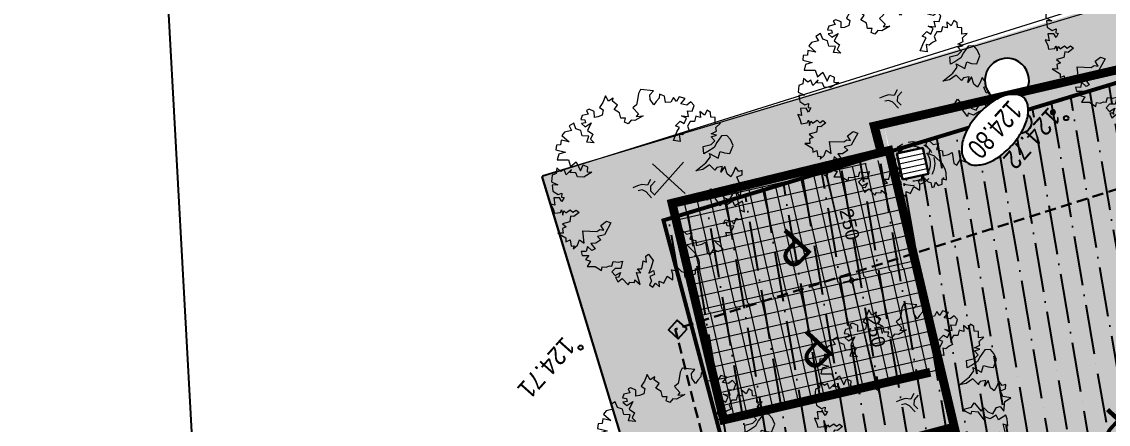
# Model space of a CAD drawing. Header units: metres. Extents: x -2858 to 512, y -1995 to 1252.
# Drawn here: x -442.38 to -417.75, y -61.85 to -52.73 of the extents above; entities that cross this region are included whole.
import ezdxf
from ezdxf import colors
from ezdxf.entities.mleader import LeaderData, LeaderLine
from ezdxf.enums import TextEntityAlignment as Align
from ezdxf.lldxf.tags import DXFTag
from ezdxf.math import Vec2, Vec3

# ---------------------------------------------------------------- set-up
doc = ezdxf.new("R2010")
doc.units = ezdxf.units.M
doc.header["$PDMODE"] = 33
doc.header["$PDSIZE"] = 0.1
doc.linetypes.add('CACHE', pattern=[0.375, 0.25, -0.125])
doc.linetypes.add('Grille', pattern=[0.8, 0.4, -0.4])
for name, color, linetype in [('&G_05_VU_02', 7, 'Continuous'), ('--ui- Rsx Humides- EP projeté', 150, 'EP proj'), ('--ui- Rsx Humides- EP texte', 5, 'Continuous'), ('04-NIV-COT', 1, 'Continuous'), ('10-ECL-LUM', 32, 'Continuous'), ('1002 RES HTA TXT', 1, 'Continuous'), ('Calque commun', 7, 'Continuous'), ('Calque14', 7, 'Continuous'), ('Calque15', 7, 'Continuous'), ('Calque27', 7, 'Continuous'), ('Calque5', 7, 'Continuous'), ('Textes', 7, 'Continuous')]:
    doc.layers.add(name, color=color, linetype=linetype)
doc.layers.add('03-HCH-15x30-0 à 10cm', color=7, linetype='Continuous', lineweight=0, true_color=0xb3ffff)
doc.layers.add('03-HCH-15x40-10cm', color=7, linetype='Continuous', lineweight=0, true_color=0xb196e4)
for name, color, linetype, lineweight in [('04-NIV-MSQ', 255, 'Continuous', 0), ('05.1-EP-RGD', 5, 'Continuous', 30), ('11-TEL-PVC28X2', 6, 'CACHE', 30)]:
    doc.layers.add(name, color=color, linetype=linetype, lineweight=lineweight)
doc.layers.add('05.2-EP-PAR', color=5, linetype='CACHE', lineweight=0, plot=False)
doc.styles.add('ARIAL', font='arial.ttf')
doc.styles.add('Arial12', font='arial.ttf', dxfattribs={"width": 0.9, "height": 0.41584})
doc.styles.add('Arial18', font='arial.ttf', dxfattribs={"height": 0.309252})
doc.styles.get("Standard").update_dxf_attribs({"font": 'arial.ttf'})
tags = doc.linetypes.add('DASHDOT2', pattern=[0.5, 0.25, -0.125, 0, -0.125]).pattern_tags.tags
tags[10:11] = [DXFTag(74, 4), DXFTag(75, 0), DXFTag(340, '0'), DXFTag(46, 1.0), DXFTag(50, 0.0), DXFTag(44, 0.0), DXFTag(45, 0.0)]
tags[8:9] = [DXFTag(74, 4), DXFTag(75, 0), DXFTag(340, '0'), DXFTag(46, 1.0), DXFTag(50, 0.0), DXFTag(44, 0.0), DXFTag(45, 0.0)]
tags[6:7] = [DXFTag(74, 4), DXFTag(75, 0), DXFTag(340, '0'), DXFTag(46, 1.0), DXFTag(50, 0.0), DXFTag(44, 0.0), DXFTag(45, 0.0)]
tags[4:5] = [DXFTag(74, 4), DXFTag(75, 0), DXFTag(340, '0'), DXFTag(46, 1.0), DXFTag(50, 0.0), DXFTag(44, 0.0), DXFTag(45, 0.0)]
tags = doc.linetypes.add('DOT2', pattern=[0.125, 0, -0.125]).pattern_tags.tags
tags[6:7] = [DXFTag(74, 4), DXFTag(75, 0), DXFTag(340, '0'), DXFTag(46, 1.0), DXFTag(50, 0.0), DXFTag(44, 0.0), DXFTag(45, 0.0)]
tags[4:5] = [DXFTag(74, 4), DXFTag(75, 0), DXFTag(340, '0'), DXFTag(46, 1.0), DXFTag(50, 0.0), DXFTag(44, 0.0), DXFTag(45, 0.0)]
tags = doc.linetypes.add('EP proj', pattern='A,0.3,-0.1,0.1,-0.1,0.3,-0.2,["EP",Standard,S=0.1,R=0,X=-0.1,Y=-0.05],-0.25', length=1.35).pattern_tags.tags
tags[14] = DXFTag(74, 10)
tags = doc.linetypes.add('HIDDENX2', pattern=[0.75, 0.5, -0.25]).pattern_tags.tags
tags[6:7] = [DXFTag(74, 4), DXFTag(75, 0), DXFTag(340, '0'), DXFTag(46, 1.0), DXFTag(50, 0.0), DXFTag(44, 0.0), DXFTag(45, 0.0)]
tags[4:5] = [DXFTag(74, 4), DXFTag(75, 0), DXFTag(340, '0'), DXFTag(46, 1.0), DXFTag(50, 0.0), DXFTag(44, 0.0), DXFTag(45, 0.0)]

# ---------------------------------------------------------------- blocks, each defined once
blk = doc.blocks.new('ECL-LUM1')
at = {"true_color": 0xf8991e}
h = blk.add_hatch(color=30, dxfattribs=at)
h.dxf.hatch_style = 1
edge = h.paths.add_edge_path()
edge.add_arc((0, 0), 0.125, 0, 360)
at = {"color": 30, "true_color": 0xf8991e}
blk.add_circle((0, 0), 0.125, dxfattribs=at)
at = {"color": 30, "lineweight": 0, "true_color": 0xf8991e}
blk.add_wipeout([(0, 0.75), (-0.043, 0.746), (-0.086, 0.735), (-0.125, 0.717), (-0.161, 0.692), (-0.192, 0.661), (-0.217, 0.625), (-0.235, 0.586), (-0.246, 0.543), (-0.25, 0.5), (-0.246, 0.457), (-0.235, 0.414), (-0.217, 0.375), (-0.192, 0.339), (-0.161, 0.308), (-0.125, 0.283), (-0.086, 0.265), (-0.043, 0.254), (0, 0.25), (0.043, 0.254), (0.086, 0.265), (0.125, 0.283), (0.161, 0.308), (0.192, 0.339), (0.217, 0.375), (0.235, 0.414), (0.246, 0.457), (0.25, 0.5), (0.246, 0.543), (0.235, 0.586), (0.217, 0.625), (0.192, 0.661), (0.161, 0.692), (0.125, 0.717), (0.086, 0.735), (0.043, 0.746)], dxfattribs=at)
at = {"layer": '&G_05_VU_02'}
h = blk.add_hatch(dxfattribs=at)
h.set_pattern_fill('ANGLE', color=256)
h.set_pattern_definition([(0, (0, 0), (0, 6.985), [5.08, -1.905]), (90, (0, 0), (-6.985, 4e-16), [5.08, -1.905])])
h.paths.add_polyline_path([(0, 0.75), (-0.043, 0.746), (-0.086, 0.735), (-0.125, 0.717), (-0.161, 0.692), (-0.192, 0.661), (-0.217, 0.625), (-0.235, 0.586), (-0.246, 0.543), (-0.25, 0.5), (-0.246, 0.457), (-0.235, 0.414), (-0.217, 0.375), (-0.192, 0.339), (-0.161, 0.308), (-0.125, 0.283), (-0.086, 0.265), (-0.043, 0.254), (0, 0.25), (0.043, 0.254), (0.086, 0.265), (0.125, 0.283), (0.161, 0.308), (0.192, 0.339), (0.217, 0.375), (0.235, 0.414), (0.246, 0.457), (0.25, 0.5), (0.246, 0.543), (0.235, 0.586), (0.217, 0.625), (0.192, 0.661), (0.161, 0.692), (0.125, 0.717), (0.086, 0.735), (0.043, 0.746)])
at = {"color": 30, "true_color": 0xf8991e, "flags": 128}
blk.add_lwpolyline([(0, 0.75), (-0.043, 0.746), (-0.086, 0.735), (-0.125, 0.717), (-0.161, 0.692), (-0.192, 0.661), (-0.217, 0.625), (-0.235, 0.586), (-0.246, 0.543), (-0.25, 0.5), (-0.246, 0.457), (-0.235, 0.414), (-0.217, 0.375), (-0.192, 0.339), (-0.161, 0.308), (-0.125, 0.283), (-0.086, 0.265), (-0.043, 0.254), (0, 0.25), (0.043, 0.254), (0.086, 0.265), (0.125, 0.283), (0.161, 0.308), (0.192, 0.339), (0.217, 0.375), (0.235, 0.414), (0.246, 0.457), (0.25, 0.5), (0.246, 0.543), (0.235, 0.586), (0.217, 0.625), (0.192, 0.661), (0.161, 0.692), (0.125, 0.717), (0.086, 0.735), (0.043, 0.746)], close=True, dxfattribs=at)
blk.add_lwpolyline([(0, 0), (0, 0.25)], dxfattribs=at)
blk = doc.blocks.new('NIV-HG')
h = blk.add_hatch(color=256)
edge = h.paths.add_edge_path()
edge.add_arc((0.1, -0.1), 0.0187, 180, 360)
edge.add_arc((0.1, -0.1), 0.0187, 0, 180)
blk.add_lwpolyline([(0.0812, -0.1, 1), (0.1187, -0.1, 1)], format="xyb", close=True)
at = {"layer": '04-NIV-MSQ', "flags": 128}
blk.add_lwpolyline([(0.175, -0.375), (0.1811, -0.3387), (0.1985, -0.3063), (0.2379, -0.2654), (0.2848, -0.2336), (0.3404, -0.2087), (0.3988, -0.1915), (0.4739, -0.1791), (0.55, -0.175), (0.6261, -0.1791), (0.7012, -0.1915), (0.7596, -0.2087), (0.8152, -0.2336), (0.8621, -0.2654), (0.9015, -0.3063), (0.9189, -0.3387), (0.925, -0.375), (0.9189, -0.4113), (0.9015, -0.4437), (0.8621, -0.4846), (0.8152, -0.5164), (0.7596, -0.5413), (0.7012, -0.5585), (0.6261, -0.5709), (0.55, -0.575), (0.4739, -0.5709), (0.3988, -0.5585), (0.3404, -0.5413), (0.2848, -0.5164), (0.2379, -0.4846), (0.1985, -0.4437), (0.1811, -0.4113)], close=True, dxfattribs=at)
blk.add_wipeout([(0.175, -0.375), (0.1811, -0.3387), (0.1985, -0.3063), (0.2379, -0.2654), (0.2848, -0.2336), (0.3404, -0.2087), (0.3988, -0.1915), (0.4739, -0.1791), (0.55, -0.175), (0.6261, -0.1791), (0.7012, -0.1915), (0.7596, -0.2087), (0.8152, -0.2336), (0.8621, -0.2654), (0.9015, -0.3063), (0.9189, -0.3387), (0.925, -0.375), (0.9189, -0.4113), (0.9015, -0.4437), (0.8621, -0.4846), (0.8152, -0.5164), (0.7596, -0.5413), (0.7012, -0.5585), (0.6261, -0.5709), (0.55, -0.575), (0.4739, -0.5709), (0.3988, -0.5585), (0.3404, -0.5413), (0.2848, -0.5164), (0.2379, -0.4846), (0.1985, -0.4437), (0.1811, -0.4113)]).dxf.layer = '04-NIV-MSQ'
blk.add_lwpolyline([(0.175, -0.375, 0.166601), (0.1985, -0.4437, 0.105514), (0.2848, -0.5164, 0.068239), (0.3988, -0.5585, 0.054409), (0.55, -0.575, 0.054409), (0.7012, -0.5585, 0.068239), (0.8152, -0.5164, 0.105514), (0.9015, -0.4437, 0.166601), (0.925, -0.375, 0.166601), (0.9015, -0.3063, 0.105514), (0.8152, -0.2336, 0.068239), (0.7012, -0.1915, 0.054409), (0.55, -0.175, 0.054409), (0.3988, -0.1915, 0.068239), (0.2848, -0.2336, 0.105514), (0.1985, -0.3063, 0.166601)], format="xyb", close=True)
at = {"style": 'ARIAL', "width": 0.75}
blk.add_attdef('COTE', text='', height=0.175, dxfattribs=at).set_placement((0.55, -0.375), align=Align.MIDDLE_CENTER)
blk = doc.blocks.new('EP-RAG800')
at = {"color": 255, "lineweight": 0}
blk.add_wipeout([(-0.3, 0.3), (0.3, 0.3), (0.3, -0.3), (-0.3, -0.3)], dxfattribs=at)
blk.add_lwpolyline([(-0.3, 0.3), (0.3, 0.3), (0.3, -0.3), (-0.3, -0.3)], close=True)
at = {"lineweight": 9, "flags": 128}
for points in [[(-0.18, 0.3), (-0.18, -0.3)], [(-0.06, 0.3), (-0.06, -0.3)], [(0.06, 0.3), (0.06, -0.3)], [(0.18, 0.3), (0.18, -0.3)]]:
    blk.add_lwpolyline(points, dxfattribs=at)
at = {"layer": '05.2-EP-PAR'}
for radius in [0.5, 0.4]:
    blk.add_circle((0, 0), radius, dxfattribs=at)
blk = doc.blocks.new('arb5')
at = {"layer": 'Calque commun', "color": 0, "linetype": 'ByBlock', "lineweight": -2}
for p, q in [((0.5471, 1.1695), (0.5453, 1.0957)), ((0.5765, 1.1565), (0.5471, 1.1695)), ((0.2983, 1.1123), (0.2724, 1.0819)), ((0.3079, 1.0847), (0.2983, 1.1123)), ((0.3387, 1.1317), (0.3079, 1.0847)), ((0.3544, 1.1189), (0.3387, 1.1317)), ((0.3582, 1.1012), (0.3544, 1.1189)), ((0.3929, 1.1166), (0.3582, 1.1012)), ((0.3908, 1.0919), (0.3929, 1.1166)), ((0.4432, 1.1359), (0.4037, 1.1244)), ((0.4037, 1.1244), (0.429, 1.0916)), ((0.4638, 1.113), (0.4432, 1.1359)), ((0.4747, 1.1318), (0.4638, 1.113)), ((0.504, 1.1059), (0.4747, 1.1318)), ((0.5259, 1.1274), (0.504, 1.1059)), ((0.5453, 1.0957), (0.5259, 1.1274)), ((0.587, 1.1277), (0.5765, 1.1565)), ((0.6245, 1.1345), (0.587, 1.1277)), ((0.5876, 1.0636), (0.6282, 1.1136)), ((0.6282, 1.1136), (0.6245, 1.1345)), ((0.6884, 1.0993), (0.6763, 1.0628)), ((0.7012, 1.1181), (0.6884, 1.0993)), ((0.7301, 1.1483), (0.7012, 1.1181)), ((0.7426, 1.1256), (0.7301, 1.1483)), ((0.7656, 1.146), (0.7426, 1.1256)), ((0.7891, 1.134), (0.7656, 1.146)), ((0.7842, 1.1095), (0.7891, 1.134)), ((0.8099, 1.1212), (0.7842, 1.1095)), ((0.8046, 1.0894), (0.8225, 1.1132)), ((0.8225, 1.1132), (0.8099, 1.1212)), ((0.2504, 1.0348), (0.2037, 1.0016)), ((0.2442, 1.0013), (0.2504, 1.0348)), ((0.2724, 1.0819), (0.2593, 1.0614)), ((0.2593, 1.0614), (0.3105, 1.0472)), ((0.3105, 1.0472), (0.2976, 1.0186)), ((0.411, 1.0591), (0.3908, 1.0919)), ((0.4348, 1.0679), (0.411, 1.0591)), ((0.429, 1.0916), (0.4163, 1.0768)), ((0.4163, 1.0768), (0.4348, 1.0679)), ((0.6112, 1.0555), (0.5876, 1.0636)), ((0.6386, 1.0356), (0.6112, 1.0555)), ((0.6187, 1.0132), (0.6386, 1.0356)), ((0.6763, 1.0628), (0.6746, 1.0009)), ((0.8115, 1.0755), (0.8046, 1.0894)), ((0.8099, 1.0195), (0.8115, 1.0755)), ((0.8318, 1.0458), (0.8099, 1.0195)), ((0.8454, 1.026), (0.8318, 1.0458)), ((0.8574, 1.0487), (0.8454, 1.026)), ((0.8832, 1.0722), (0.8574, 1.0487)), ((0.8899, 1.0307), (0.8832, 1.0722)), ((0.9334, 1.045), (0.8899, 1.0307)), ((0.9439, 1.0173), (0.9334, 1.045)), ((0.9677, 1.0408), (0.9439, 1.0173)), ((0.9675, 1.0084), (0.9677, 1.0408)), ((0.1632, 1.0129), (0.1908, 0.9722)), ((0.2037, 1.0016), (0.1632, 1.0129)), ((0.1908, 0.9722), (0.1745, 0.9388)), ((0.2627, 0.9893), (0.2442, 1.0013)), ((0.3053, 0.998), (0.2627, 0.9893)), ((0.2976, 1.0186), (0.3388, 1.0065)), ((0.3177, 0.9683), (0.3053, 0.998)), ((0.3388, 1.0065), (0.3512, 0.974)), ((0.3512, 0.974), (0.3682, 0.9845)), ((0.3682, 0.9845), (0.3568, 0.9295)), ((0.6026, 0.966), (0.637, 0.9815)), ((0.637, 0.9815), (0.6187, 1.0132)), ((0.6746, 1.0009), (0.6873, 0.9662)), ((0.9197, 0.9497), (0.9348, 0.9693)), ((0.9348, 0.9693), (0.9611, 0.9561)), ((0.9611, 0.9561), (0.9751, 0.9827)), ((0.9962, 1.0121), (0.9675, 1.0084)), ((0.9751, 0.9827), (0.998, 0.9893)), ((0.998, 0.9893), (0.9962, 1.0121)), ((0.145, 0.954), (0.1263, 0.9372)), ((0.1263, 0.9372), (0.144, 0.9264)), ((0.144, 0.9264), (0.1386, 0.8938)), ((0.1386, 0.8938), (0.1683, 0.9045)), ((0.1745, 0.9388), (0.145, 0.954)), ((0.1683, 0.9045), (0.2001, 0.9121)), ((0.2001, 0.9121), (0.2019, 0.8845)), ((0.3166, 0.9348), (0.3177, 0.9683)), ((0.3411, 0.9355), (0.3166, 0.9348)), ((0.3318, 0.8725), (0.3411, 0.9355)), ((0.3568, 0.9295), (0.3821, 0.8949)), ((0.6289, 0.9481), (0.6026, 0.966)), ((0.6285, 0.9036), (0.6289, 0.9481)), ((0.6613, 0.9171), (0.6285, 0.9036)), ((0.6636, 0.9557), (0.6613, 0.9171)), ((0.6873, 0.9662), (0.6636, 0.9557)), ((0.8689, 0.8614), (0.878, 0.9067)), ((0.878, 0.9067), (0.9206, 0.9288)), ((0.9503, 0.9396), (0.9197, 0.9497)), ((0.9206, 0.9288), (0.9503, 0.9396)), ((1.0351, 0.9476), (0.998, 0.8829)), ((1.0356, 0.9043), (1.0351, 0.9476)), ((1.0486, 0.914), (1.0356, 0.9043)), ((1.0662, 0.8922), (1.0486, 0.914)), ((0.2019, 0.8845), (0.1776, 0.8442)), ((0.1776, 0.8442), (0.2182, 0.8498)), ((0.2182, 0.8498), (0.1877, 0.8343)), ((0.3614, 0.8782), (0.3318, 0.8725)), ((0.4026, 0.8522), (0.3614, 0.8782)), ((0.3821, 0.8949), (0.3951, 0.9027)), ((0.3951, 0.9027), (0.4067, 0.8691)), ((0.4067, 0.8691), (0.4026, 0.8522)), ((0.8885, 0.8573), (0.8689, 0.8614)), ((0.9113, 0.8847), (0.8885, 0.8573)), ((0.9182, 0.865), (0.9113, 0.8847)), ((0.934, 0.8767), (0.9182, 0.865)), ((0.9586, 0.8911), (0.934, 0.8767)), ((0.9773, 0.8724), (0.9586, 0.8911)), ((0.9815, 0.9019), (0.9773, 0.8724)), ((0.998, 0.8829), (0.9815, 0.9019)), ((1.0839, 0.8952), (1.0662, 0.8922)), ((1.0804, 0.844), (1.0839, 0.8952)), ((1.1139, 0.8378), (1.0804, 0.844)), ((0.0531, 0.7971), (0.0382, 0.7606)), ((0.1005, 0.8144), (0.0531, 0.7971)), ((0.12, 0.7895), (0.1005, 0.8144)), ((0.1317, 0.7629), (0.12, 0.7895)), ((0.1684, 0.7812), (0.1317, 0.7629)), ((0.1826, 0.7251), (0.1684, 0.7812)), ((0.1877, 0.8343), (0.2151, 0.8135)), ((0.2151, 0.8135), (0.2357, 0.8153)), ((0.2357, 0.8153), (0.2333, 0.7708)), ((1.0041, 0.7764), (1.0426, 0.797)), ((1.0246, 0.7616), (1.0041, 0.7764)), ((1.0426, 0.797), (1.0652, 0.772)), ((1.0605, 0.8126), (1.0912, 0.823)), ((1.097, 0.8013), (1.0605, 0.8126)), ((1.0912, 0.823), (1.1018, 0.8092)), ((1.0936, 0.7718), (1.097, 0.8013)), ((1.1018, 0.8092), (1.1139, 0.8378)), ((0.0382, 0.7606), (0.034, 0.7291)), ((0.034, 0.7291), (0.0583, 0.7072)), ((0.0583, 0.7072), (0.1056, 0.7119)), ((0.1056, 0.7119), (0.1383, 0.7204)), ((0.1383, 0.7204), (0.1805, 0.7102)), ((0.1929, 0.7427), (0.1826, 0.7251)), ((0.2382, 0.7472), (0.1929, 0.7427)), ((0.2333, 0.7708), (0.2805, 0.7598)), ((0.3139, 0.7358), (0.2382, 0.7472)), ((0.2805, 0.7598), (0.3139, 0.7358)), ((1.0432, 0.7367), (1.0246, 0.7616)), ((1.069, 0.7495), (1.0432, 0.7367)), ((1.0652, 0.772), (1.0936, 0.7718)), ((1.0767, 0.7376), (1.069, 0.7495)), ((1.0964, 0.7276), (1.0767, 0.7376)), ((1.11, 0.7086), (1.0964, 0.7276)), ((1.1287, 0.7214), (1.11, 0.7086)), ((1.1362, 0.6768), (1.1287, 0.7214)), ((0.0058, 0.6516), (0.0312, 0.6306)), ((0.044, 0.6493), (0.0058, 0.6516)), ((0.058, 0.6658), (0.044, 0.6493)), ((0.0905, 0.6538), (0.058, 0.6658)), ((0.075, 0.6815), (0.0905, 0.6538)), ((0.1033, 0.6655), (0.075, 0.6815)), ((0.1066, 0.6981), (0.1033, 0.6655)), ((0.137, 0.6967), (0.1066, 0.6981)), ((0.1782, 0.6699), (0.137, 0.6967)), ((0.2083, 0.7012), (0.1782, 0.6699)), ((0.1805, 0.7102), (0.2083, 0.7012)), ((0.5851, 0.6489), (0.584, 0.6182)), ((0.6099, 0.6496), (0.6055, 0.6015)), ((1.1686, 0.6422), (1.1362, 0.6768)), ((0.019, 0.5854), (0, 0.565)), ((0.0312, 0.6306), (0.0034, 0.6052)), ((0.0034, 0.6052), (0.019, 0.5854)), ((0.5602, 0.5987), (0.5236, 0.5982)), ((0.584, 0.6182), (0.5602, 0.5987)), ((0.6055, 0.6015), (0.6132, 0.5766)), ((0.8823, 0.5716), (0.9613, 0.5907)), ((0.9613, 0.5907), (0.9965, 0.5668)), ((0.9965, 0.5668), (0.9976, 0.5963)), ((0.9976, 0.5963), (1.033, 0.587)), ((1.033, 0.587), (1.0526, 0.5663)), ((1.0526, 0.5663), (1.0608, 0.6065)), ((1.0608, 0.6065), (1.0804, 0.5996)), ((1.0804, 0.5996), (1.0801, 0.5622)), ((1.1131, 0.6053), (1.1455, 0.6078)), ((1.1405, 0.5763), (1.1131, 0.6053)), ((1.1319, 0.6355), (1.1686, 0.6422)), ((1.1455, 0.6078), (1.1319, 0.6355)), ((0, 0.565), (0.0029, 0.5402)), ((0.0029, 0.5402), (0.0365, 0.5498)), ((0.0365, 0.5498), (0.0382, 0.5151)), ((0.0382, 0.5151), (0.062, 0.5408)), ((0.062, 0.5408), (0.0756, 0.5159)), ((0.0756, 0.5159), (0.1033, 0.5306)), ((0.1033, 0.5306), (0.1209, 0.5116)), ((0.1209, 0.5116), (0.1525, 0.5193)), ((0.1525, 0.5193), (0.1645, 0.5439)), ((0.1645, 0.5439), (0.1853, 0.5348)), ((0.1853, 0.5348), (0.2109, 0.5317)), ((0.2109, 0.5317), (0.2206, 0.5156)), ((0.2206, 0.5156), (0.2484, 0.5492)), ((0.2484, 0.5492), (0.2718, 0.5152)), ((0.5344, 0.5714), (0.5707, 0.5809)), ((0.5707, 0.5809), (0.5902, 0.5523)), ((0.5902, 0.5523), (0.6138, 0.5403)), ((0.6132, 0.5766), (0.6337, 0.5627)), ((0.6138, 0.5403), (0.6412, 0.5263)), ((0.8939, 0.5448), (0.8823, 0.5716)), ((0.9341, 0.5377), (0.8939, 0.5448)), ((0.9434, 0.5692), (0.9341, 0.5377)), ((0.9559, 0.5502), (0.9434, 0.5692)), ((0.9767, 0.5453), (0.9559, 0.5502)), ((1.0313, 0.4806), (0.9767, 0.5453)), ((1.0779, 0.5354), (1.0313, 0.4806)), ((1.0827, 0.5008), (1.0779, 0.5354)), ((1.0801, 0.5622), (1.107, 0.5786)), ((1.107, 0.5786), (1.1265, 0.5559)), ((1.1265, 0.5559), (1.1405, 0.5763)), ((0.0347, 0.4659), (0.0325, 0.4363)), ((0.0674, 0.4805), (0.0347, 0.4659)), ((0.085, 0.4567), (0.0674, 0.4805)), ((0.1049, 0.485), (0.085, 0.4567)), ((0.1303, 0.4505), (0.1049, 0.485)), ((0.1543, 0.4945), (0.1207, 0.4829)), ((0.1207, 0.4829), (0.1303, 0.4505)), ((0.1599, 0.4668), (0.1543, 0.4945)), ((0.1993, 0.4646), (0.1599, 0.4668)), ((0.2193, 0.4959), (0.1897, 0.4894)), ((0.1897, 0.4894), (0.1993, 0.4646)), ((0.2718, 0.5152), (0.2193, 0.4959)), ((1.1143, 0.5135), (1.0827, 0.5008)), ((1.1478, 0.5112), (1.1143, 0.5135)), ((1.1218, 0.461), (1.1446, 0.4896)), ((1.1462, 0.4502), (1.1218, 0.461)), ((1.132, 0.5023), (1.1478, 0.5112)), ((1.1446, 0.4896), (1.132, 0.5023)), ((0.0325, 0.4363), (0.062, 0.4313)), ((0.0806, 0.3996), (0.0412, 0.398)), ((0.0412, 0.398), (0.0575, 0.3652)), ((0.062, 0.4313), (0.0806, 0.3996)), ((0.9644, 0.3905), (1.0038, 0.3843)), ((0.9662, 0.3677), (0.9644, 0.3905)), ((1.0799, 0.3924), (1.1015, 0.3824)), ((1.0816, 0.362), (1.0799, 0.3924)), ((1.1015, 0.3824), (1.1202, 0.4039)), ((1.1202, 0.4039), (1.1397, 0.3801)), ((1.1295, 0.4334), (1.1462, 0.4502)), ((1.1397, 0.3801), (1.1295, 0.4334)), ((0.0575, 0.3652), (0.0882, 0.3709)), ((0.0882, 0.3709), (0.0821, 0.3425)), ((0.0821, 0.3425), (0.1137, 0.351)), ((0.136, 0.3283), (0.1121, 0.2978)), ((0.1137, 0.351), (0.136, 0.3283)), ((0.989, 0.3627), (0.9662, 0.3677)), ((0.9888, 0.3411), (0.989, 0.3627)), ((1.0203, 0.3338), (0.9888, 0.3411)), ((1.0038, 0.3843), (1.0146, 0.3673)), ((1.0146, 0.3673), (1.0432, 0.386)), ((1.0182, 0.3172), (1.0203, 0.3338)), ((1.0419, 0.3288), (1.0182, 0.3172)), ((1.024, 0.3034), (1.0419, 0.3288)), ((1.0432, 0.386), (1.0816, 0.362)), ((0.1121, 0.2978), (0.1248, 0.2681)), ((0.1248, 0.2681), (0.1435, 0.2829)), ((0.1435, 0.2829), (0.1703, 0.2835)), ((0.1703, 0.2835), (0.194, 0.2864)), ((0.194, 0.2864), (0.1849, 0.249)), ((0.2846, 0.2826), (0.3376, 0.2655)), ((0.315, 0.2559), (0.2846, 0.2826)), ((0.3376, 0.2655), (0.3524, 0.2477)), ((0.7316, 0.2446), (0.7545, 0.263)), ((0.737, 0.2848), (0.792, 0.2698)), ((0.7545, 0.263), (0.737, 0.2848)), ((0.792, 0.2698), (0.8154, 0.2409)), ((0.9606, 0.2645), (0.9871, 0.271)), ((0.9684, 0.2514), (0.9606, 0.2645)), ((0.9871, 0.271), (0.9802, 0.2454)), ((1.0398, 0.3091), (1.024, 0.3034)), ((1.068, 0.2853), (1.0398, 0.3091)), ((1.0411, 0.2331), (1.0561, 0.2665)), ((1.0561, 0.2665), (1.068, 0.2853)), ((0.1659, 0.2284), (0.1344, 0.2278)), ((0.1344, 0.2278), (0.1792, 0.1663)), ((0.1849, 0.249), (0.1659, 0.2284)), ((0.206, 0.174), (0.2366, 0.1943)), ((0.2366, 0.1943), (0.2634, 0.209)), ((0.2634, 0.209), (0.2918, 0.2068)), ((0.2918, 0.2068), (0.2953, 0.2541)), ((0.2953, 0.2541), (0.315, 0.2559)), ((0.3524, 0.2477), (0.38, 0.2503)), ((0.3855, 0.1951), (0.3656, 0.1676)), ((0.3877, 0.2277), (0.3659, 0.2149)), ((0.3659, 0.2149), (0.3855, 0.1951)), ((0.38, 0.2503), (0.3877, 0.2277)), ((0.7404, 0.217), (0.7316, 0.2446)), ((0.7779, 0.2293), (0.7404, 0.217)), ((0.7547, 0.1743), (0.7779, 0.2293)), ((0.8154, 0.2409), (0.8045, 0.2164)), ((0.8045, 0.2164), (0.826, 0.1907)), ((0.9494, 0.237), (0.9684, 0.2514)), ((0.971, 0.2258), (0.9494, 0.237)), ((0.9766, 0.1903), (0.971, 0.2258)), ((0.9802, 0.2454), (1.0036, 0.2208)), ((1.0036, 0.2208), (1.0303, 0.254)), ((1.0303, 0.254), (1.0411, 0.2331)), ((0.1792, 0.1663), (0.206, 0.174)), ((0.3732, 0.1313), (0.3405, 0.1276)), ((0.3656, 0.1676), (0.3732, 0.1313)), ((0.5683, 0.1364), (0.5988, 0.146)), ((0.5719, 0.0981), (0.5683, 0.1364)), ((0.6255, 0.1419), (0.5927, 0.1264)), ((0.5988, 0.146), (0.599, 0.1767)), ((0.599, 0.1767), (0.6255, 0.1419)), ((0.7971, 0.1681), (0.7547, 0.1743)), ((0.7771, 0.1328), (0.7971, 0.1681)), ((0.8221, 0.0832), (0.7771, 0.1328)), ((0.826, 0.1907), (0.8071, 0.1838)), ((0.8071, 0.1838), (0.8535, 0.1826)), ((0.8535, 0.1826), (0.8375, 0.1531)), ((0.8375, 0.1531), (0.8592, 0.147)), ((0.8592, 0.147), (0.8597, 0.1144)), ((0.8597, 0.1144), (0.8866, 0.1339)), ((0.8866, 0.1339), (0.9102, 0.1219)), ((0.9102, 0.1219), (0.9419, 0.1464)), ((0.9304, 0.1859), (0.9539, 0.162)), ((0.9419, 0.1464), (0.9304, 0.1859)), ((0.9539, 0.162), (0.9766, 0.1903)), ((0.3441, 0.091), (0.3274, 0.0804)), ((0.3274, 0.0804), (0.3597, 0.0722)), ((0.3405, 0.1276), (0.3441, 0.091)), ((0.3597, 0.0722), (0.3488, 0.0377)), ((0.4201, 0.0844), (0.4467, 0.1011)), ((0.4238, 0.0599), (0.4201, 0.0844)), ((0.4467, 0.1011), (0.4722, 0.0891)), ((0.4878, 0.076), (0.462, 0.0517)), ((0.4722, 0.0891), (0.4878, 0.076)), ((0.5245, 0.0847), (0.5719, 0.0981)), ((0.5658, 0.0734), (0.5245, 0.0847)), ((0.5664, 0.043), (0.5658, 0.0734)), ((0.5927, 0.1264), (0.6181, 0.0966)), ((0.6181, 0.0966), (0.5993, 0.0683)), ((0.5993, 0.0683), (0.6109, 0.0407)), ((0.7559, 0.0896), (0.7915, 0.0676)), ((0.7842, 0.0381), (0.7559, 0.0896)), ((0.7915, 0.0676), (0.8221, 0.0832)), ((0.3488, 0.0377), (0.3883, 0.0523)), ((0.3883, 0.0523), (0.4238, 0.0599)), ((0.462, 0.0517), (0.4736, 0.0201)), ((0.4736, 0.0201), (0.4885, 0.0129)), ((0.4885, 0.0129), (0.4974, 0.0357)), ((0.4974, 0.0357), (0.5287, 0.0157)), ((0.5287, 0.0157), (0.5505, 0.0243)), ((0.5369, 0.0441), (0.5468, 0.0589)), ((0.5505, 0.0243), (0.5369, 0.0441)), ((0.5468, 0.0589), (0.5664, 0.043)), ((0.6109, 0.0407), (0.5957, 0.0081)), ((0.5957, 0.0081), (0.6263, 0)), ((0.6263, 0), (0.6364, 0.0286)), ((0.6364, 0.0286), (0.6717, 0.0047)), ((0.6717, 0.0047), (0.6973, 0.0065)), ((0.6958, 0.0636), (0.7211, 0.022)), ((0.6973, 0.0065), (0.6958, 0.0636)), ((0.7211, 0.022), (0.7437, 0.0385)), ((0.7437, 0.0385), (0.7616, 0.0217)), ((0.7616, 0.0217), (0.7842, 0.0381))]:
    blk.add_line(p, q, dxfattribs=at)
blk = doc.blocks.new('PointTopo_SPE')
at = {"layer": 'Calque commun', "color": 1, "linetype": 'ByBlock', "lineweight": -2}
blk.add_point((0, 0), dxfattribs=at)
blk = doc.blocks.new('geometrebondepartleger')
at = {"layer": 'Calque commun', "color": 10, "linetype": 'DASHDOT2', "lineweight": 18, "flags": 128}
blk.add_lwpolyline([(45.287, 98.087), (42.936, 93.876), (22.492, 69.355), (46.896, 54.821), (60.022, 76.482), (130.155, 64.253), (145.314, 148.376), (109.348, 154.881), (91.263, 130.116), (87.378, 124.832), (86.331, 123.279), (83.811, 118.812), (74.918, 102.586), (72.616, 98.359), (63.065, 85.914), (45.158, 97.961)], close=True, dxfattribs=at)
at = {"layer": 'Calque27', "color": 1, "linetype": 'Continuous', "lineweight": 9}
for p, q in [((45, 56.5, 79), (45, 57.5, 79)), ((44.5, 57, 79), (45.5, 57, 79))]:
    blk.add_line(p, q, dxfattribs=at)
at = {"layer": 'Calque5', "color": 30, "linetype": 'Continuous', "lineweight": 9, "true_color": 0xff7f00}
for points in [[(46.862, 54.842, 79), (60.001, 76.473, 79), (46.896, 54.821, 79), (60.036, 76.452, 79)], [(22.669, 69.567, 79), (46.889, 54.849, 79), (22.648, 69.533, 79), (46.868, 54.815, 79)]]:
    blk.add_trace(points, dxfattribs=at)
at = {"layer": 'Calque14', "color": 0, "linetype": 'ByBlock', "lineweight": -2}
for p in [(37.969, 62.799, 203.72), (49.186, 58.062, 203.713)]:
    blk.add_blockref('PointTopo_SPE', p, dxfattribs=at)
at = {"layer": 'Calque15', "color": 1, "linetype": 'ByBlock', "lineweight": -2, "style": 'Arial12', "width": 0.9}
for s, p in [('124.72', (38.029, 62.739, 203.72)), ('124.71', (49.246, 58.002, 203.713))]:
    blk.add_text(s, height=0.4158, dxfattribs=at).set_placement(p, align=Align.TOP_LEFT)
blk = doc.blocks.new('hatch9')
at = {"layer": 'Calque commun', "color": 64, "linetype": 'Continuous', "lineweight": 9}
for p, q in [((-27.519, 51.158), (-26.057, 53.222)), ((-27.274, 50.985), (-25.813, 53.048)), ((-27.03, 50.811), (-25.568, 52.875)), ((-26.785, 50.638), (-25.323, 52.701)), ((-26.54, 50.465), (-25.078, 52.528)), ((-26.295, 50.291), (-24.833, 52.354)), ((-26.05, 50.118), (-24.589, 52.181)), ((-25.806, 49.944), (-24.344, 52.008)), ((-25.561, 49.771), (-24.099, 51.834)), ((-25.316, 49.598), (-23.854, 51.661)), ((-25.071, 49.424), (-23.609, 51.487)), ((-24.826, 49.251), (-23.365, 51.314)), ((-24.582, 49.077), (-23.12, 51.141)), ((-24.337, 48.904), (-22.875, 50.967)), ((-24.092, 48.73), (-22.63, 50.794)), ((-23.847, 48.557), (-22.385, 50.62)), ((-23.602, 48.384), (-22.141, 50.447))]:
    blk.add_line(p, q, dxfattribs=at)
blk = doc.blocks.new('hatch10')
at = {"layer": 'Calque commun', "color": 64, "linetype": 'Continuous', "lineweight": 9}
for p, q in [((-22.051, 50.261), (-26.131, 53.152)), ((-22.226, 50.017), (-26.306, 52.907)), ((-22.4, 49.773), (-26.48, 52.663)), ((-22.574, 49.529), (-26.654, 52.419)), ((-22.749, 49.285), (-26.829, 52.175)), ((-22.923, 49.04), (-27.003, 51.931)), ((-23.097, 48.796), (-27.177, 51.687)), ((-23.272, 48.552), (-27.351, 51.442)), ((-23.446, 48.308), (-27.526, 51.198))]:
    blk.add_line(p, q, dxfattribs=at)
blk = doc.blocks.new('new245')
at = {"layer": 'Calque commun', "color": 1, "linetype": 'Continuous', "lineweight": 9}
blk.add_arc((0, 0), 0.5, 0, 359.9994, dxfattribs=at)
blk = doc.blocks.new('new246')
at = {"layer": 'Calque commun', "color": 1, "linetype": 'Continuous', "lineweight": 9}
blk.add_arc((0, 0), 0.5, 0, 359.9994, dxfattribs=at)
blk = doc.blocks.new('DimLine6383')
at = {"layer": 'Calque commun', "color": 1, "linetype": 'Continuous', "lineweight": 9}
for p, q in [((-27.692, 48.245), (-26.277, 50.304)), ((-26.4, 50.389), (-26.112, 50.19)), ((-26.277, 50.304), (-26.163, 50.469)), ((-27.816, 48.33), (-27.528, 48.132)), ((-27.692, 48.245), (-27.806, 48.08))]:
    blk.add_line(p, q, dxfattribs=at)
at = {"layer": 'Calque commun', "color": 1, "linetype": 'Continuous', "lineweight": 9, "xscale": 0.09999999770063134, "yscale": 0.09999999770063134, "zscale": 0.09999999770063134, "rotation": 55.47933052258958}
for name, p in [('new246', (-26.277, 50.304)), ('new245', (-27.692, 48.245))]:
    blk.add_blockref(name, p, dxfattribs=at)
at = {"layer": 'Calque commun', "color": 1, "linetype": 'Continuous', "lineweight": 9, "style": 'Arial18'}
blk.add_text('250', height=0.3093, rotation=55.4793, dxfattribs=at).set_placement((-26.993, 49.28), align=Align.BOTTOM_CENTER)
blk = doc.blocks.new('new247')
at = {"layer": 'Calque commun', "color": 1, "linetype": 'Continuous', "lineweight": 9}
blk.add_arc((0, 0), 0.5, 0, 359.9994, dxfattribs=at)
blk = doc.blocks.new('new248')
at = {"layer": 'Calque commun', "color": 1, "linetype": 'Continuous', "lineweight": 9}
blk.add_arc((0, 0), 0.5, 0, 359.9994, dxfattribs=at)
blk = doc.blocks.new('DimLine6391')
at = {"layer": 'Calque commun', "color": 1, "linetype": 'Continuous', "lineweight": 9}
for p, q in [((-24.861, 52.361), (-24.748, 52.526)), ((-26.277, 50.304), (-24.861, 52.361)), ((-24.985, 52.446), (-24.696, 52.248)), ((-26.4, 50.389), (-26.112, 50.19)), ((-26.277, 50.304), (-26.39, 50.139))]:
    blk.add_line(p, q, dxfattribs=at)
at = {"layer": 'Calque commun', "color": 1, "linetype": 'Continuous', "lineweight": 9, "xscale": 0.1000000049992834, "yscale": 0.1000000049992834, "zscale": 0.1000000049992834, "rotation": 55.46938239328183}
for name, p in [('new248', (-24.861, 52.361)), ('new247', (-26.277, 50.304))]:
    blk.add_blockref(name, p, dxfattribs=at)
at = {"layer": 'Calque commun', "color": 1, "linetype": 'Continuous', "lineweight": 9, "style": 'Arial18'}
blk.add_text('250', height=0.3093, rotation=55.4694, dxfattribs=at).set_placement((-25.577, 51.338), align=Align.BOTTOM_CENTER)
blk = doc.blocks.new('hatch69')
at = {"layer": 'Calque commun', "color": 64, "linetype": 'Continuous', "lineweight": 9}
for p, q in [((-28.946, 49.107), (-27.501, 51.146)), ((-28.701, 48.933), (-27.257, 50.973)), ((-28.457, 48.759), (-27.012, 50.799)), ((-28.212, 48.585), (-26.767, 50.626)), ((-27.968, 48.411), (-26.522, 50.452)), ((-27.723, 48.238), (-26.277, 50.279)), ((-27.479, 48.064), (-26.033, 50.105)), ((-27.235, 47.89), (-25.788, 49.932)), ((-26.99, 47.716), (-25.543, 49.759)), ((-26.746, 47.542), (-25.298, 49.585)), ((-26.501, 47.368), (-25.053, 49.412)), ((-26.257, 47.194), (-24.809, 49.238)), ((-26.012, 47.02), (-24.564, 49.065)), ((-25.768, 46.846), (-24.319, 48.891)), ((-25.523, 46.672), (-24.074, 48.718)), ((-25.279, 46.498), (-23.829, 48.545)), ((-25.035, 46.325), (-23.585, 48.371))]:
    blk.add_line(p, q, dxfattribs=at)
blk = doc.blocks.new('hatch70')
at = {"layer": 'Calque commun', "color": 64, "linetype": 'Continuous', "lineweight": 9}
for p, q in [((-23.495, 48.186), (-27.575, 51.076)), ((-23.67, 47.941), (-27.749, 50.832)), ((-23.844, 47.697), (-27.924, 50.588)), ((-24.018, 47.453), (-28.098, 50.344)), ((-24.193, 47.209), (-28.272, 50.099)), ((-24.367, 46.965), (-28.447, 49.855)), ((-24.541, 46.721), (-28.621, 49.611)), ((-24.716, 46.476), (-28.795, 49.367)), ((-24.89, 46.232), (-28.477, 48.773))]:
    blk.add_line(p, q, dxfattribs=at)
blk = doc.blocks.new('hatch85')
at = {"layer": 'Calque commun', "color": 64, "linetype": 'Continuous', "lineweight": 9}
for p, q in [((-23.973, 56.277), (-25.398, 54.266)), ((-23.728, 56.104), (-25.153, 54.093)), ((-23.483, 55.931), (-24.908, 53.919)), ((-23.239, 55.757), (-24.663, 53.746)), ((-22.994, 55.584), (-24.419, 53.572)), ((-22.749, 55.41), (-24.174, 53.399)), ((-22.504, 55.237), (-23.929, 53.226)), ((-22.259, 55.063), (-23.684, 53.052)), ((-22.015, 54.89), (-23.439, 52.879)), ((-21.77, 54.717), (-23.195, 52.705)), ((-21.525, 54.543), (-22.95, 52.532)), ((-21.28, 54.37), (-22.705, 52.359)), ((-21.035, 54.196), (-22.46, 52.185)), ((-20.791, 54.023), (-22.215, 52.012)), ((-20.546, 53.85), (-21.971, 51.838)), ((-20.301, 53.676), (-21.726, 51.665)), ((-20.056, 53.503), (-21.481, 51.491))]:
    blk.add_line(p, q, dxfattribs=at)
blk = doc.blocks.new('hatch86')
at = {"layer": 'Calque commun', "color": 64, "linetype": 'Continuous', "lineweight": 9}
for p, q in [((-24.158, 56.043), (-20.078, 53.153)), ((-24.332, 55.799), (-20.252, 52.909)), ((-24.507, 55.555), (-20.427, 52.665)), ((-24.681, 55.311), (-20.601, 52.421)), ((-24.856, 55.067), (-20.776, 52.177)), ((-25.03, 54.823), (-20.95, 51.933)), ((-25.204, 54.579), (-21.124, 51.688)), ((-25.379, 54.335), (-21.299, 51.444))]:
    blk.add_line(p, q, dxfattribs=at)

msp = doc.modelspace()

# ---------------------------------------------------------------- hatches: boundary and pattern name
at = {"layer": 'Calque commun', "linetype": 'Continuous', "lineweight": 9}
h = msp.add_hatch(color=71, dxfattribs=at)
h.paths.add_polyline_path([(-423.209, -80.45), (-430.586, -56.218), (-407.473, -49.333), (-404.524, -66.81), (-404.524, -66.81), (-403.074, -75.154), (-403.101, -75.156), (-403.285, -75.204), (-410.457, -76.838), (-410.394, -77.067), (-410.966, -77.047), (-411.499, -76.791), (-411.991, -76.325), (-412.021, -76.293), (-406.911, -75.114), (-408.503, -67.798), (-409.032, -67.898), (-410.182, -63.027), (-415.017, -64.215), (-415.169, -63.342), (-410.375, -62.249), (-410.287, -62.349), (-411.527, -57.356), (-409.907, -57.072), (-410.926, -52.096), (-422.834, -55.079), (-422.689, -55.803), (-427.526, -56.901), (-427.529, -56.93), (-426.374, -61.804), (-421.534, -60.637), (-421.214, -61.858), (-426.065, -63.028), (-424.927, -67.831), (-420.066, -66.659), (-418.961, -71.283), (-417.566, -77.155), (-421.612, -78.061), (-420.686, -82.065), (-420.697, -82.062), (-420.688, -82.101), (-422.639, -82.917), (-423.866, -83.465), (-425.204, -84.185), (-427.253, -85.723), (-440.152, -95.685), (-442.184, -98.086), (-443.309, -101.251), (-443.309, -101.251), (-443.199, -105.218), (-445.796, -104.207), (-449.361, -101.198), (-449.431, -101.108), (-428.115, -84.314), (-428.106, -84.328), (-428.106, -84.328), (-423.92, -81.009)])
h.paths.add_polyline_path([(-424.661, -69.003), (-424.011, -71.861), (-422.72, -77.058), (-417.827, -75.958), (-419.13, -70.764), (-419.786, -67.892)], flags=16)
h.paths.add_polyline_path([(-406.104, -57.442), (-409.761, -58.107), (-408.567, -64.031), (-405.139, -63.398)], flags=16)
h.paths.add_polyline_path([(-418.879, -81.505), (-419.341, -79.164), (-417.192, -78.683), (-417.188, -78.697), (-417.21, -78.736), (-416.666, -80.928)])
h.paths.add_polyline_path([(-417.169, -78.662), (-417.169, -78.639), (-417.165, -78.655)])
h = msp.add_hatch(color=43, dxfattribs=at)
h.paths.add_polyline_path([(-418.961, -71.283), (-417.29, -78.179), (-417.215, -78.715), (-416.666, -80.928), (-415.897, -84.042), (-414.06, -83.557), (-402.093, -80.766), (-403.046, -75.337), (-409.424, -76.78), (-410.394, -77.067), (-410.966, -77.047), (-411.499, -76.791), (-411.991, -76.325), (-412.021, -76.293), (-411.794, -76.236), (-413.382, -68.89), (-413.85, -69.047), (-416.402, -58.468), (-414.742, -58.09), (-415.287, -55.7), (-415.323, -55.708), (-415.864, -53.333), (-422.834, -55.079)])
h.paths.add_polyline_path([(-412.922, -52.596), (-411.004, -52.159), (-410.456, -54.562), (-410.422, -54.555), (-410.926, -52.096)])
h.paths.add_polyline_path([(-411.254, -57.308), (-409.907, -57.072), (-409.921, -57.004)])
h.paths.add_polyline_path([(-409.63, -67.958), (-404.52, -66.83), (-404.522, -66.822)])

# ---------------------------------------------------------------- linework, layer by layer
msp.add_lwpolyline([(-427.296, -59.688), (-427.52, -59.487), (-427.72, -59.711), (-427.496, -59.911)], close=True)
at = {"layer": '03-HCH-15x40-10cm', "const_width": 0.2, "flags": 128}
msp.add_lwpolyline([(-421.146, -61.884), (-426.078, -63.2), (-424.938, -68.217), (-420.15, -67.062)], dxfattribs=at)
at = {"layer": 'Calque commun', "color": 20, "linetype": 'HIDDENX2', "lineweight": 18}
for p, q in [((-403.472, -48.099), (-430.586, -56.218)), ((-430.586, -56.218), (-423.209, -80.45))]:
    msp.add_line(p, q, dxfattribs=at)
at = {"layer": 'Calque commun', "color": 43, "linetype": 'Continuous', "lineweight": 9, "true_color": 0xdbbe82}
for points in [[(-422.103, -58.237), (-422.652, -55.828), (-426.978, -59.348), (-427.529, -56.93)], [(-422.103, -58.237), (-422.652, -55.828), (-426.978, -59.348), (-427.529, -56.93)], [(-422.103, -58.237), (-422.649, -55.799), (-426.978, -59.348), (-427.526, -56.901)], [(-421.519, -60.697), (-422.073, -58.23), (-426.394, -61.809), (-426.948, -59.341)], [(-421.519, -60.697), (-422.073, -58.23), (-426.394, -61.809), (-426.948, -59.341)]]:
    msp.add_trace(points, dxfattribs=at)

# ---------------------------------------------------------------- block references
at = {"layer": 'Calque commun', "color": 0, "linetype": 'ByBlock', "lineweight": -2, "rotation": 228.1617603435354}
for name, p in [('geometrebondepartleger', (-440.162, 15.263)), ('hatch69', (-478.571, -44.614)), ('hatch70', (-478.571, -44.614)), ('hatch10', (-478.571, -44.614)), ('hatch9', (-478.571, -44.614)), ('hatch86', (-478.571, -44.614)), ('hatch85', (-478.571, -44.614))]:
    msp.add_blockref(name, p, dxfattribs=at)
at = {"layer": 'Calque commun', "color": 64, "linetype": 'DOT2', "lineweight": 18, "xscale": 3.81469721371369, "yscale": 3.814696974833699, "zscale": 3.814697265625, "rotation": 227.4939527206938}
for p in [(-417.148, -49.614), (-422.761, -51.301), (-428.356, -53.331), (-422.383, -58.177), (-427.412, -59.641)]:
    msp.add_blockref('arb5', p, dxfattribs=at)
at = {"layer": 'Calque commun', "color": 1, "linetype": 'Continuous', "lineweight": 9, "rotation": 228.1617603435354}
for name in ['DimLine6383', 'DimLine6391']:
    msp.add_blockref(name, (-478.571, -44.614), dxfattribs=at)

# ---------------------------------------------------------------- texts
at = {"layer": 'Textes', "color": 5, "linetype": 'ByBlock', "lineweight": -2, "style": 'ARIAL'}
for s, height, rotation, p in [('P', 0.773, 227.4939, (-425.153, -57.197)), ('P', 0.773, 227.4939, (-424.675, -59.49)), ('16 PLACES', 0.7731, 227.494, (-416.827, -60.15))]:
    msp.add_text(s, height=height, rotation=rotation, dxfattribs=at).set_placement(p, align=Align.BOTTOM_LEFT)

# ---------------------------------------------------------------- next in the draw order: block references
at = {"layer": '10-ECL-LUM', "color": 254, "true_color": 0xffffc1, "xscale": 2, "yscale": 2, "zscale": 2, "rotation": 17.61849330969797}
msp.add_blockref('ECL-LUM1', (-419.741, -55.013), dxfattribs=at)

# ---------------------------------------------------------------- next in the draw order: hatches: boundary and pattern name
at = {"layer": '--ui- Rsx Humides- EP projeté', "linetype": 'Grille'}
h = msp.add_hatch(dxfattribs=at)
h.set_pattern_fill('ANSI36', color=5, scale=3.6, angle=-125.2778, style=0)
h.set_pattern_definition([(279.72224, (-1933.27527, 2198.85487), (0.57652377, -0.70019754), [1.125, -0.225, 0, -0.225])])
h.paths.add_polyline_path([(-427.833, -57.229), (-413.001, -52.733), (-408.806, -67.606), (-408.816, -68.409), (-407.803, -74.29), (-407.887, -73.905), (-407.398, -74.919), (-417.545, -78.191), (-418.09, -75.884), (-422.582, -76.955)])

# ---------------------------------------------------------------- next in the draw order: linework, layer by layer
at = {"layer": '--ui- Rsx Humides- EP projeté', "color": 5, "linetype": 'EP proj', "const_width": 0.09}
msp.add_lwpolyline([(-427.833, -57.229), (-413.001, -52.733), (-408.806, -67.606), (-408.816, -68.409), (-407.803, -74.29), (-407.887, -73.905), (-407.398, -74.919), (-417.545, -78.191), (-418.09, -75.884), (-422.582, -76.955)], close=True, dxfattribs=at)
at = {"layer": '03-HCH-15x30-0 à 10cm', "const_width": 0.2, "flags": 128}
msp.add_lwpolyline([(-422.743, -55.551), (-417.953, -75.791)], dxfattribs=at)
at = {"layer": '03-HCH-15x40-10cm', "const_width": 0.2, "flags": 128}
msp.add_lwpolyline([(-421.782, -60.669), (-426.467, -61.748), (-427.638, -56.841), (-422.897, -55.691), (-423.052, -55.095), (-410.982, -52.302), (-410.021, -56.921), (-411.543, -57.306), (-408.811, -67.783), (-407.104, -74.89), (-411.868, -76.168), (-411.133, -77.021), (-403.063, -75.283)], dxfattribs=at)

# ---------------------------------------------------------------- next in the draw order: block references
at = {"layer": '04-NIV-COT', "xscale": 2.600000000000001, "yscale": 2.600000000000001, "zscale": 2.600000000000001, "rotation": 228.1617603435354}
msp.add_blockref('NIV-HG', (-418.635, -54.761), dxfattribs=at).add_auto_attribs({'COTE': '124.80'})
at = {"layer": '05.1-EP-RGD', "rotation": 102.490179170086}
msp.add_blockref('EP-RAG800', (-422.183, -55.945), dxfattribs=at)

# ---------------------------------------------------------------- next in the draw order: linework, layer by layer
at = {"layer": '11-TEL-PVC28X2', "color": 255, "flags": 128}
msp.add_lwpolyline([(-410.355, -54.248), (-427.566, -59.69), (-423.406, -76.109)], dxfattribs=at)

# ---------------------------------------------------------------- next in the draw order: leaders
at = {"layer": '--ui- Rsx Humides- EP texte', "linetype": 'ByBlock', "ltscale": 2}
ml = msp.add_multileader_mtext('Standard', dxfattribs=at)
ml.set_content('{\\fVerdana|b0|i0|c0|p34;\\Louvrage de survers\\Pqsurverse 42L/S grille surversant directement dans la \\Pparcelle}', color=256)
ml.set_leader_properties()
ml.build(insert=Vec2(0, 0))
ml.multileader.update_dxf_attribs({"has_text_frame": 1, "text_right_attachment_type": 6, "dogleg_length": 0.36, "arrow_head_size": 1.04})
ctx = ml.context
ctx.base_point, ctx.char_height, ctx.arrow_head_size, ctx.landing_gap_size, ctx.plane_origin, ctx.plane_x_axis, ctx.plane_y_axis = Vec3(-409.4, -60.032), 0.48, 1.04, 0.32, Vec3(-410.948, -75.943), Vec3(-0.634365, -0.773033), Vec3(0.773033, -0.634365)
ctx.right_attachment, ctx.text_align_type = 6, 2
notes = []
notes.append((ctx, [(1, (1, 1, 0), (-421.563, -74.37), (0.634365, 0.773033), 0.36, [(0, [(-422.943, -76.701)], 0, [])])]))
ctx.mtext.insert, ctx.mtext.text_direction, ctx.mtext.rotation, ctx.mtext.alignment, ctx.mtext.flow_direction = Vec3(-420.658, -74.233), Vec3(-0.634365, -0.773033), 0.043028, 3, 5
ctx.mtext.has_bg_fill, ctx.mtext.bg_color, ctx.mtext.bg_scale_factor, ctx.mtext.bg_transparency, ctx.mtext.use_window_bg_color = 1, -1027028792, 1.5, 0, 1
for ctx, leaders in notes:
    for number, flags, end, landing, length, lines in leaders:
        leader = LeaderData()
        leader.index, (leader.has_last_leader_line, leader.has_dogleg_vector, leader.attachment_direction) = number, flags
        leader.last_leader_point, leader.dogleg_vector, leader.dogleg_length = Vec3(end), Vec3(landing), length
        for number, points, colour, breaks in lines:
            line = LeaderLine()
            line.index, line.vertices, line.color, line.breaks = number, Vec3.list(points), colors.encode_raw_color(colour), breaks
            leader.lines.append(line)
        ctx.leaders.append(leader)

# ---------------------------------------------------------------- next in the draw order: linework, layer by layer
at = {"layer": '1002 RES HTA TXT', "color": 3, "flags": 128}
msp.add_lwpolyline([(-425.831, -293.554), (-444.94, 54.941)], dxfattribs=at)

doc.saveas('drawing.dxf')
